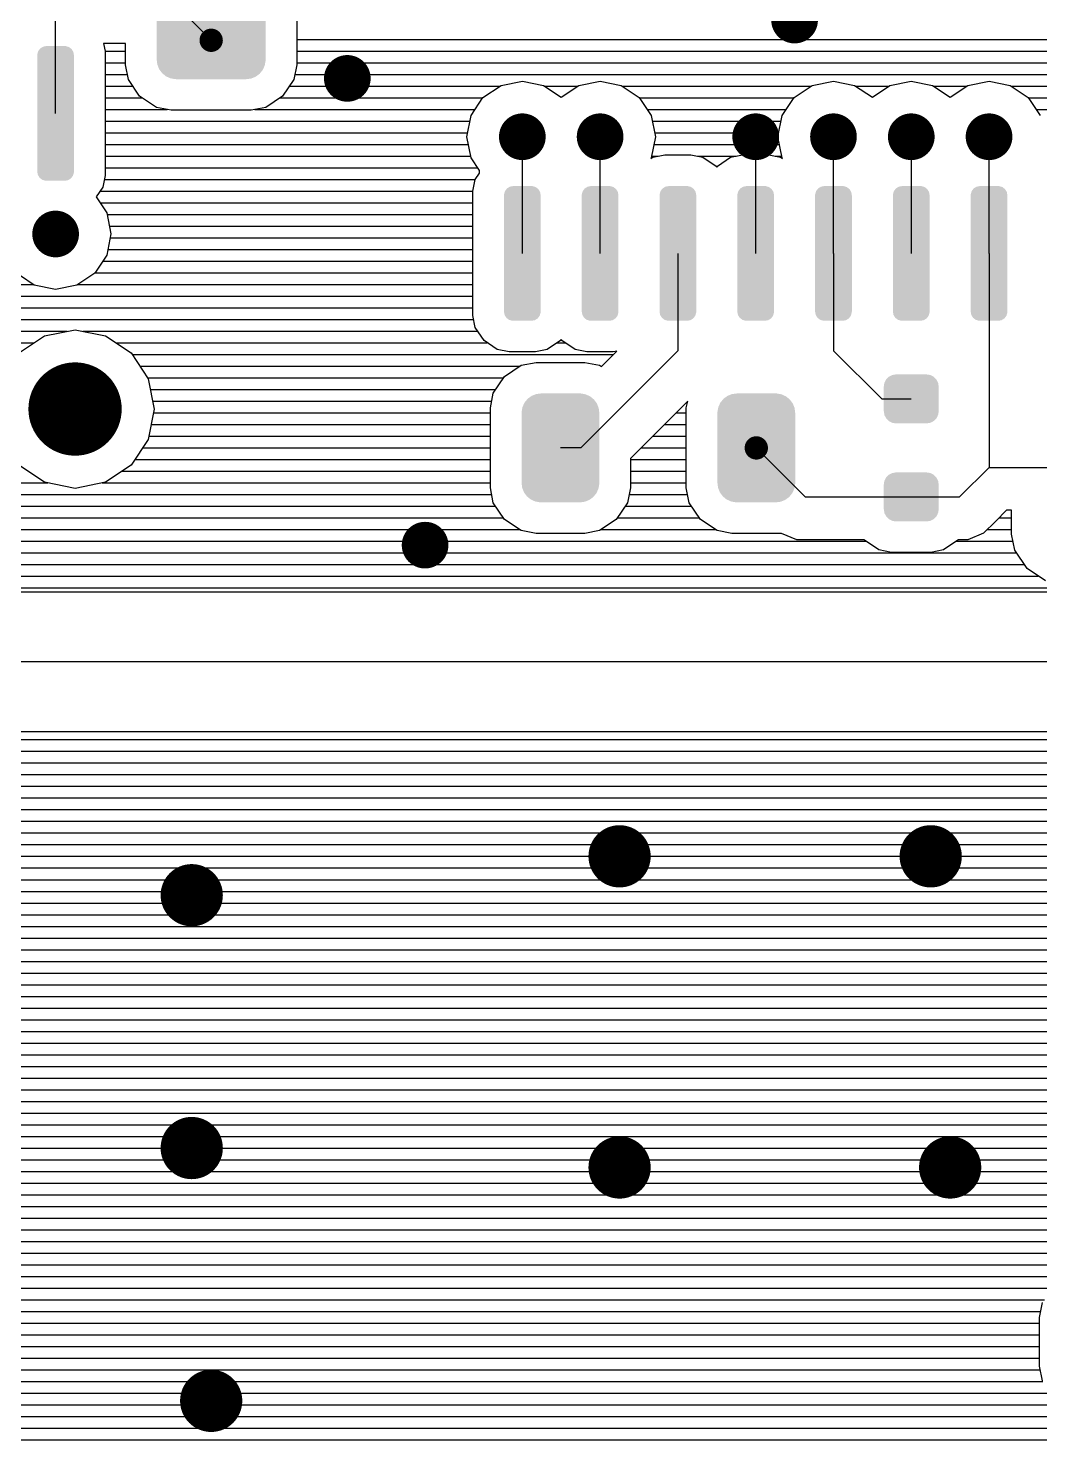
# Model space of a CAD drawing. Extents: x 295 to 953, y 10 to 290.
# Drawn here: x 686.3 to 722.7, y 193.1 to 243.8 of the extents above; entities that cross this region are included whole.
import ezdxf

# ---------------------------------------------------------------- set-up
doc = ezdxf.new("R2010")
doc.units = 0
doc.header["$LTSCALE"] = 5
doc.header["$MEASUREMENT"] = 0
doc.layers.get('0').update_dxf_attribs({"linetype": 'CONTINUOUS', "lineweight": 25})

msp = doc.modelspace()

# ---------------------------------------------------------------- linework, layer by layer
for p, q in [((687.324, 240.691), (687.324, 244.743)), ((691.487, 244.743), (692.912, 243.318)), ((695.985, 244.195), (695.985, 242.44)), ((689.838, 243.206), (689.045, 243.206)), ((689.045, 243.206), (689.101, 242.927)), ((689.101, 242.927), (689.838, 242.927)), ((689.101, 242.927), (689.101, 238.462)), ((689.838, 242.44), (689.838, 243.206)), ((695.985, 243.346), (740.678, 243.346)), ((695.985, 242.927), (740.169, 242.927)), ((689.101, 242.507), (689.838, 242.507)), ((689.939, 241.915), (689.838, 242.44)), ((695.985, 242.44), (695.879, 241.915)), ((695.985, 242.507), (739.884, 242.507)), ((689.101, 242.088), (689.905, 242.088)), ((690.341, 241.312), (689.939, 241.915)), ((695.879, 241.915), (695.476, 241.312)), ((695.912, 242.088), (739.756, 242.088)), ((703.322, 241.697), (704.088, 241.848)), ((704.088, 241.848), (704.848, 241.697)), ((706.116, 241.697), (706.882, 241.848)), ((706.882, 241.848), (707.642, 241.697)), ((714.498, 241.697), (715.264, 241.848)), ((715.264, 241.848), (716.024, 241.697)), ((717.292, 241.697), (718.058, 241.848)), ((718.058, 241.848), (718.818, 241.697)), ((720.086, 241.697), (720.852, 241.848)), ((720.852, 241.848), (721.612, 241.697)), ((689.101, 241.669), (690.101, 241.669)), ((695.717, 241.669), (703.283, 241.669)), ((702.674, 241.267), (703.322, 241.697)), ((704.848, 241.697), (705.485, 241.272)), ((704.887, 241.669), (706.077, 241.669)), ((705.485, 241.272), (706.116, 241.697)), ((707.642, 241.697), (708.29, 241.267)), ((707.681, 241.669), (714.459, 241.669)), ((713.85, 241.267), (714.498, 241.697)), ((716.024, 241.697), (716.661, 241.272)), ((716.063, 241.669), (717.253, 241.669)), ((716.661, 241.272), (717.292, 241.697)), ((718.818, 241.697), (719.455, 241.272)), ((718.857, 241.669), (720.047, 241.669)), ((719.455, 241.272), (720.086, 241.697)), ((721.612, 241.697), (722.26, 241.267)), ((721.651, 241.669), (728.652, 241.669)), ((689.101, 241.25), (690.43, 241.25)), ((689.101, 240.831), (691.336, 240.831)), ((690.945, 240.909), (690.341, 241.312)), ((691.47, 240.803), (690.945, 240.909)), ((694.873, 240.909), (694.348, 240.803)), ((694.482, 240.831), (702.383, 240.831)), ((695.476, 241.312), (694.873, 240.909)), ((695.387, 241.25), (702.668, 241.25)), ((702.244, 240.619), (702.674, 241.267)), ((708.29, 241.267), (708.72, 240.619)), ((708.295, 241.25), (713.844, 241.25)), ((708.58, 240.831), (713.559, 240.831)), ((713.42, 240.619), (713.85, 241.267)), ((722.26, 241.267), (722.69, 240.619)), ((722.265, 241.25), (727.881, 241.25)), ((722.55, 240.831), (727.507, 240.831)), ((689.101, 240.412), (702.204, 240.412)), ((694.348, 240.803), (691.47, 240.803)), ((702.093, 239.853), (702.244, 240.619)), ((708.72, 240.619), (708.871, 239.853)), ((708.759, 240.412), (713.38, 240.412)), ((713.269, 239.853), (713.42, 240.619)), ((689.101, 239.993), (702.121, 239.993)), ((702.244, 239.093), (702.093, 239.853)), ((704.088, 235.662), (704.088, 239.853)), ((706.882, 235.662), (706.882, 239.853)), ((708.871, 239.853), (708.72, 239.093)), ((708.843, 239.993), (713.297, 239.993)), ((712.47, 235.662), (712.47, 239.853)), ((713.42, 239.093), (713.269, 239.853)), ((715.264, 235.662), (715.264, 239.853)), ((718.058, 239.853), (718.058, 235.662)), ((720.852, 235.662), (720.852, 239.853)), ((689.101, 239.574), (702.149, 239.574)), ((708.815, 239.574), (713.325, 239.574)), ((689.101, 239.155), (702.232, 239.155)), ((702.551, 238.635), (702.244, 239.093)), ((708.709, 239.071), (708.776, 239.115)), ((708.72, 239.093), (708.709, 239.071)), ((708.731, 239.155), (708.971, 239.155)), ((708.776, 239.115), (709.201, 239.199)), ((709.201, 239.199), (710.145, 239.199)), ((710.145, 239.199), (710.57, 239.115)), ((710.374, 239.155), (711.765, 239.155)), ((710.57, 239.115), (711.045, 238.797)), ((711.045, 238.797), (711.073, 238.763)), ((711.073, 238.763), (711.095, 238.797)), ((711.095, 238.797), (711.57, 239.115)), ((711.57, 239.115), (711.995, 239.199)), ((711.995, 239.199), (712.939, 239.199)), ((712.47, 236.081), (712.47, 239.199)), ((712.939, 239.199), (713.364, 239.115)), ((713.168, 239.155), (713.408, 239.155)), ((713.364, 239.115), (713.431, 239.071)), ((713.431, 239.071), (713.42, 239.093)), ((689.101, 238.462), (689.017, 238.037)), ((689.073, 238.316), (702.389, 238.316)), ((689.101, 238.736), (702.478, 238.736)), ((702.305, 237.897), (702.389, 238.316)), ((702.389, 238.316), (702.551, 238.551)), ((702.551, 238.551), (702.551, 238.635)), ((689.017, 238.037), (688.782, 237.691)), ((688.922, 237.897), (702.305, 237.897)), ((702.305, 233.432), (702.305, 237.897)), ((688.782, 237.691), (689.162, 237.126)), ((688.927, 237.478), (702.305, 237.478)), ((689.162, 237.126), (689.313, 236.361)), ((689.173, 237.059), (702.305, 237.059)), ((689.313, 236.361), (689.162, 235.601)), ((689.257, 236.64), (702.305, 236.64)), ((689.201, 235.802), (702.305, 235.802)), ((689.285, 236.221), (702.305, 236.221)), ((689.162, 235.601), (688.732, 234.952)), ((689.022, 235.383), (702.305, 235.383)), ((709.676, 235.662), (709.676, 232.17)), ((715.264, 235.662), (715.264, 232.17)), ((720.852, 235.662), (720.852, 227.979)), ((686.558, 234.522), (686.066, 234.852)), ((688.732, 234.952), (688.084, 234.522)), ((688.737, 234.964), (702.305, 234.964)), ((686.066, 234.545), (686.519, 234.545)), ((687.324, 234.366), (686.558, 234.522)), ((688.084, 234.522), (687.324, 234.366)), ((688.123, 234.545), (702.305, 234.545)), ((686.066, 234.125), (702.305, 234.125)), ((686.066, 233.706), (702.305, 233.706)), ((686.066, 233.287), (702.333, 233.287)), ((702.389, 233.008), (702.305, 233.432)), ((686.066, 232.868), (687.743, 232.868)), ((686.066, 232.13), (686.927, 232.706)), ((686.927, 232.706), (688.022, 232.924)), ((688.022, 232.924), (689.112, 232.706)), ((688.296, 232.868), (702.484, 232.868)), ((689.112, 232.706), (690.034, 232.091)), ((702.713, 232.533), (702.389, 233.008)), ((686.066, 232.449), (686.547, 232.449)), ((689.492, 232.449), (702.83, 232.449)), ((703.188, 232.209), (702.713, 232.533)), ((703.613, 232.125), (703.188, 232.209)), ((704.982, 232.209), (704.557, 232.125)), ((705.457, 232.533), (704.982, 232.209)), ((705.339, 232.449), (705.624, 232.449)), ((705.485, 232.566), (705.457, 232.533)), ((705.507, 232.533), (705.485, 232.566)), ((705.982, 232.209), (705.507, 232.533)), ((706.407, 232.125), (705.982, 232.209)), ((690.034, 232.091), (690.648, 231.164)), ((690.073, 232.03), (707.362, 232.03)), ((704.557, 232.125), (703.613, 232.125)), ((704.048, 231.644), (704.579, 231.751)), ((704.579, 231.751), (706.334, 231.751)), ((709.676, 232.17), (706.183, 228.677)), ((706.334, 231.751), (706.859, 231.644)), ((707.351, 232.125), (706.407, 232.125)), ((706.932, 231.6), (707.479, 232.153)), ((707.479, 232.153), (707.351, 232.125)), ((715.264, 232.17), (716.996, 230.437)), ((690.352, 231.611), (703.998, 231.611)), ((690.632, 231.192), (703.411, 231.192)), ((703.043, 230.644), (703.445, 231.248)), ((703.445, 231.248), (704.048, 231.644)), ((706.859, 231.644), (706.932, 231.6)), ((706.915, 231.611), (706.943, 231.611)), ((690.648, 231.164), (690.866, 230.074)), ((690.727, 230.773), (703.132, 230.773)), ((690.81, 230.354), (702.987, 230.354)), ((702.942, 230.113), (703.043, 230.644)), ((710.028, 230.354), (707.971, 228.292)), ((709.977, 230.113), (710.028, 230.354)), ((716.996, 230.437), (718.058, 230.437)), ((690.866, 230.074), (690.648, 228.984)), ((690.838, 229.934), (702.942, 229.934)), ((702.942, 227.241), (702.942, 230.113)), ((709.608, 229.934), (709.977, 229.934)), ((709.977, 227.241), (709.977, 230.113)), ((690.755, 229.515), (702.942, 229.515)), ((709.189, 229.515), (709.977, 229.515)), ((690.648, 228.984), (690.034, 228.062)), ((690.447, 228.677), (702.942, 228.677)), ((690.671, 229.096), (702.942, 229.096)), ((706.183, 228.677), (705.457, 228.677)), ((708.351, 228.677), (709.977, 228.677)), ((708.77, 229.096), (709.977, 229.096)), ((712.492, 228.677), (714.252, 226.917)), ((714.252, 226.917), (712.492, 228.677)), ((690.168, 228.258), (702.942, 228.258)), ((707.971, 228.292), (707.971, 227.241)), ((707.971, 228.258), (709.977, 228.258)), ((686.927, 227.442), (686.005, 228.062)), ((690.034, 228.062), (689.112, 227.442)), ((689.704, 227.839), (702.942, 227.839)), ((707.971, 227.839), (709.977, 227.839)), ((719.79, 226.917), (720.852, 227.979)), ((720.852, 227.979), (724.534, 227.979)), ((683.406, 227.42), (687.044, 227.42)), ((688.022, 227.224), (686.927, 227.442)), ((689.112, 227.442), (688.022, 227.224)), ((688.994, 227.42), (702.942, 227.42)), ((703.043, 226.71), (702.942, 227.241)), ((707.971, 227.241), (707.865, 226.71)), ((707.971, 227.42), (709.977, 227.42)), ((710.083, 226.71), (709.977, 227.241)), ((666.19, 227.001), (702.987, 227.001)), ((703.445, 226.112), (703.043, 226.71)), ((707.865, 226.71), (707.463, 226.112)), ((707.921, 227.001), (710.028, 227.001)), ((710.486, 226.112), (710.083, 226.71)), ((714.252, 226.917), (719.79, 226.917)), ((714.252, 226.917), (718.058, 226.917)), ((658.283, 226.163), (703.411, 226.163)), ((665.29, 226.582), (703.132, 226.582)), ((704.048, 225.71), (703.445, 226.112)), ((707.463, 226.112), (706.859, 225.71)), ((707.496, 226.163), (710.452, 226.163)), ((707.776, 226.582), (710.173, 226.582)), ((711.089, 225.71), (710.486, 226.112)), ((721.483, 226.442), (721.092, 226.051)), ((721.204, 226.163), (721.656, 226.163)), ((721.656, 226.442), (721.483, 226.442)), ((721.656, 225.581), (721.656, 226.442)), ((658.098, 225.743), (703.998, 225.743)), ((704.579, 225.604), (704.048, 225.71)), ((706.334, 225.604), (704.579, 225.604)), ((706.859, 225.71), (706.334, 225.604)), ((706.915, 225.743), (711.033, 225.743)), ((711.615, 225.604), (711.089, 225.71)), ((713.369, 225.604), (711.615, 225.604)), ((713.397, 225.609), (713.369, 225.604)), ((713.95, 225.38), (713.397, 225.609)), ((720.656, 225.615), (720.092, 225.38)), ((721.092, 226.051), (720.656, 225.615)), ((720.784, 225.743), (721.656, 225.743)), ((658.378, 225.324), (716.426, 225.324)), ((716.364, 225.38), (713.95, 225.38)), ((716.381, 225.358), (716.364, 225.38)), ((716.895, 225.011), (716.381, 225.358)), ((719.728, 225.358), (719.214, 225.011)), ((719.684, 225.324), (721.707, 225.324)), ((719.745, 225.38), (719.728, 225.358)), ((720.092, 225.38), (719.745, 225.38)), ((721.774, 225), (721.656, 225.581)), ((658.495, 224.905), (721.835, 224.905)), ((717.353, 224.922), (716.895, 225.011)), ((718.756, 224.922), (717.353, 224.922)), ((719.214, 225.011), (718.756, 224.922)), ((722.215, 224.341), (721.774, 225)), ((658.579, 224.486), (722.114, 224.486)), ((722.874, 223.899), (722.215, 224.341)), ((658.378, 223.648), (793.289, 223.648)), ((658.495, 224.067), (722.617, 224.067)), ((658.288, 223.508), (793.149, 223.508)), ((794.194, 220.994), (626.554, 220.994)), ((794.691, 218.479), (671.75, 218.479)), ((672.029, 218.2), (839.557, 218.2)), ((672.448, 217.781), (839.602, 217.781)), ((672.867, 217.361), (839.686, 217.361)), ((673.286, 216.942), (839.809, 216.942)), ((673.706, 216.523), (840.088, 216.523)), ((674.024, 216.104), (840.368, 216.104)), ((674.192, 215.685), (840.988, 215.685)), ((674.192, 215.266), (841.407, 215.266)), ((674.192, 214.847), (840.703, 214.847)), ((674.192, 214.428), (840.239, 214.428)), ((674.192, 214.009), (824.984, 214.009)), ((674.192, 213.59), (755.464, 213.59)), ((674.292, 213.17), (728.256, 213.17)), ((674.907, 212.751), (727.546, 212.751)), ((675.192, 212.332), (727.082, 212.332)), ((675.371, 211.913), (726.803, 211.913)), ((675.449, 211.494), (726.579, 211.494)), ((675.449, 211.075), (726.495, 211.075)), ((675.449, 210.656), (726.412, 210.656)), ((675.449, 210.237), (726.44, 210.237)), ((675.427, 209.399), (726.618, 209.399)), ((675.449, 209.818), (726.523, 209.818)), ((675.343, 208.979), (726.898, 208.979)), ((675.097, 208.56), (727.177, 208.56)), ((674.711, 208.141), (727.758, 208.141)), ((673.683, 207.722), (728.954, 207.722)), ((674.125, 207.303), (733.285, 207.303)), ((674.706, 206.884), (733.285, 206.884)), ((674.985, 206.465), (733.285, 206.465)), ((675.265, 206.046), (733.285, 206.046)), ((675.36, 205.627), (733.285, 205.627)), ((675.443, 205.208), (731.016, 205.208)), ((675.388, 204.369), (730.234, 204.369)), ((675.471, 204.788), (730.513, 204.788)), ((675.304, 203.95), (730.116, 203.95)), ((675.08, 203.531), (730.033, 203.531)), ((674.801, 203.112), (730.116, 203.112)), ((674.337, 202.693), (730.234, 202.693)), ((673.627, 202.274), (730.491, 202.274)), ((673.918, 201.855), (724.936, 201.855)), ((674.544, 201.436), (724.322, 201.436)), ((674.89, 201.017), (724.037, 201.017)), ((675.175, 200.597), (723.858, 200.597)), ((675.332, 200.178), (723.774, 200.178)), ((675.416, 199.759), (723.802, 199.759)), ((675.499, 199.34), (723.886, 199.34)), ((675.416, 198.921), (723.679, 198.921)), ((675.332, 198.502), (723.12, 198.502)), ((675.175, 198.083), (722.841, 198.083)), ((722.668, 197.451), (722.768, 197.982)), ((674.544, 197.245), (722.668, 197.245)), ((674.89, 197.664), (722.707, 197.664)), ((722.668, 195.697), (722.668, 197.451)), ((673.918, 196.826), (722.668, 196.826)), ((663.927, 196.406), (722.668, 196.406)), ((663.776, 195.987), (722.668, 195.987)), ((722.768, 195.166), (722.668, 195.697)), ((663.781, 195.568), (722.69, 195.568)), ((664.027, 195.149), (722.779, 195.149)), ((664.111, 194.73), (723.064, 194.73)), ((664.139, 194.311), (723.551, 194.311)), ((664.055, 193.892), (730.513, 193.892)), ((663.876, 193.473), (731.016, 193.473)), ((663.591, 193.054), (812.774, 193.054))]:
    msp.add_line(p, q)
for points, const_width in [([(713.447, 244.044, 1), (714.286, 244.044, 1)], 0.838), ([(692.702, 243.318, 1), (693.121, 243.318, 1)], 0.419), ([(697.382, 241.949, 1), (698.22, 241.949, 1)], 0.838), ([(703.668, 239.853, 1), (704.507, 239.853, 1)], 0.838), ([(706.462, 239.853, 1), (707.301, 239.853, 1)], 0.838), ([(712.05, 239.853, 1), (712.889, 239.853, 1)], 0.838), ([(714.844, 239.853, 1), (715.683, 239.853, 1)], 0.838), ([(717.638, 239.853, 1), (718.477, 239.853, 1)], 0.838), ([(720.432, 239.853, 1), (721.271, 239.853, 1)], 0.838), ([(686.904, 236.361, 1), (687.743, 236.361, 1)], 0.838), ([(687.184, 230.074, 1), (688.86, 230.074, 1)], 1.676), ([(712.282, 228.677, 1), (712.701, 228.677, 1)], 0.419), ([(712.282, 228.677, 1), (712.701, 228.677, 1)], 0.419), ([(700.176, 225.185, 1), (701.014, 225.185, 1)], 0.838), ([(707.021, 214.009, 1), (708.139, 214.009, 1)], 1.118), ([(718.197, 214.009, 1), (719.315, 214.009, 1)], 1.118), ([(691.654, 212.612, 1), (692.772, 212.612, 1)], 1.118), ([(691.654, 203.531, 1), (692.772, 203.531, 1)], 1.118), ([(707.021, 202.833, 1), (708.139, 202.833, 1)], 1.118), ([(718.896, 202.833, 1), (720.013, 202.833, 1)], 1.118), ([(692.353, 194.451, 1), (693.47, 194.451, 1)], 1.118)]:
    msp.add_lwpolyline(points, format="xyb", close=True, dxfattribs=dict(const_width=const_width))
for points in [[(690.956, 242.619), (690.956, 244.016), (694.867, 242.619), (694.867, 244.016)], [(686.666, 242.813), (686.691, 242.9), (687.977, 242.813), (687.961, 242.9)], [(686.691, 242.9), (686.699, 242.929), (687.961, 242.9), (687.943, 242.929)], [(686.699, 242.929), (686.755, 243.003), (687.943, 242.929), (687.897, 243.003)], [(686.755, 243.003), (686.772, 243.025), (687.897, 243.003), (687.868, 243.025)], [(686.772, 243.025), (686.854, 243.076), (687.868, 243.025), (687.801, 243.076)], [(686.854, 243.076), (686.875, 243.089), (687.801, 243.076), (687.757, 243.089)], [(686.875, 243.089), (686.986, 243.109), (687.757, 243.089), (687.685, 243.109)], [(686.986, 243.109), (686.994, 243.111), (687.685, 243.109), (687.653, 243.111)], [(686.664, 242.781), (686.666, 242.813), (687.983, 242.781), (687.977, 242.813)], [(686.664, 238.601), (686.664, 242.781), (687.983, 238.601), (687.983, 242.781)], [(690.96, 242.583), (690.956, 242.619), (694.866, 242.583), (694.867, 242.619)], [(690.978, 242.444), (690.96, 242.583), (694.841, 242.444), (694.866, 242.583)], [(690.992, 242.409), (690.978, 242.444), (694.835, 242.409), (694.841, 242.444)], [(691.043, 242.28), (690.992, 242.409), (694.776, 242.28), (694.835, 242.409)], [(691.066, 242.249), (691.043, 242.28), (694.761, 242.249), (694.776, 242.28)], [(691.148, 242.138), (691.066, 242.249), (694.671, 242.138), (694.761, 242.249)], [(691.179, 242.113), (691.148, 242.138), (694.65, 242.113), (694.671, 242.138)], [(691.284, 242.027), (691.179, 242.113), (694.533, 242.027), (694.65, 242.113)], [(691.324, 242.008), (691.284, 242.027), (694.508, 242.008), (694.533, 242.027)], [(691.444, 241.953), (691.324, 242.008), (694.369, 241.953), (694.508, 242.008)], [(691.5, 241.943), (691.444, 241.953), (694.344, 241.943), (694.369, 241.953)], [(691.618, 241.922), (691.5, 241.943), (694.176, 241.922), (694.344, 241.943)], [(691.654, 241.921), (691.618, 241.922), (694.169, 241.921), (694.176, 241.922)], [(686.67, 238.57), (686.664, 238.601), (687.981, 238.57), (687.983, 238.601)], [(686.686, 238.483), (686.67, 238.57), (687.956, 238.483), (687.981, 238.57)], [(686.704, 238.454), (686.686, 238.483), (687.948, 238.454), (687.956, 238.483)], [(686.75, 238.38), (686.704, 238.454), (687.892, 238.38), (687.948, 238.454)], [(686.779, 238.357), (686.75, 238.38), (687.875, 238.357), (687.892, 238.38)], [(686.846, 238.307), (686.779, 238.357), (687.793, 238.307), (687.875, 238.357)], [(686.891, 238.294), (686.846, 238.307), (687.772, 238.294), (687.793, 238.307)], [(686.962, 238.273), (686.891, 238.294), (687.661, 238.273), (687.772, 238.294)], [(686.994, 238.272), (686.962, 238.273), (687.653, 238.272), (687.661, 238.273)], [(703.428, 237.752), (703.43, 237.784), (704.747, 237.752), (704.741, 237.784)], [(703.43, 237.784), (703.455, 237.871), (704.741, 237.784), (704.725, 237.871)], [(703.455, 237.871), (703.463, 237.9), (704.725, 237.871), (704.707, 237.9)], [(703.463, 237.9), (703.519, 237.974), (704.707, 237.9), (704.661, 237.974)], [(703.519, 237.974), (703.536, 237.996), (704.661, 237.974), (704.632, 237.996)], [(703.536, 237.996), (703.618, 238.047), (704.632, 237.996), (704.565, 238.047)], [(703.618, 238.047), (703.639, 238.06), (704.565, 238.047), (704.521, 238.06)], [(703.639, 238.06), (703.75, 238.08), (704.521, 238.06), (704.449, 238.08)], [(703.75, 238.08), (703.758, 238.082), (704.449, 238.08), (704.417, 238.082)], [(706.222, 237.752), (706.224, 237.784), (707.541, 237.752), (707.535, 237.784)], [(706.224, 237.784), (706.249, 237.871), (707.535, 237.784), (707.519, 237.871)], [(706.249, 237.871), (706.257, 237.9), (707.519, 237.871), (707.501, 237.9)], [(706.257, 237.9), (706.313, 237.974), (707.501, 237.9), (707.455, 237.974)], [(706.313, 237.974), (706.33, 237.996), (707.455, 237.974), (707.426, 237.996)], [(706.33, 237.996), (706.412, 238.047), (707.426, 237.996), (707.359, 238.047)], [(706.412, 238.047), (706.433, 238.06), (707.359, 238.047), (707.315, 238.06)], [(706.433, 238.06), (706.544, 238.08), (707.315, 238.06), (707.243, 238.08)], [(706.544, 238.08), (706.552, 238.082), (707.243, 238.08), (707.211, 238.082)], [(709.016, 237.752), (709.018, 237.784), (710.335, 237.752), (710.329, 237.784)], [(709.018, 237.784), (709.043, 237.871), (710.329, 237.784), (710.313, 237.871)], [(709.043, 237.871), (709.051, 237.9), (710.313, 237.871), (710.295, 237.9)], [(709.051, 237.9), (709.107, 237.974), (710.295, 237.9), (710.249, 237.974)], [(709.107, 237.974), (709.124, 237.996), (710.249, 237.974), (710.22, 237.996)], [(709.124, 237.996), (709.206, 238.047), (710.22, 237.996), (710.153, 238.047)], [(709.206, 238.047), (709.227, 238.06), (710.153, 238.047), (710.109, 238.06)], [(709.227, 238.06), (709.338, 238.08), (710.109, 238.06), (710.037, 238.08)], [(709.338, 238.08), (709.346, 238.082), (710.037, 238.08), (710.005, 238.082)], [(711.81, 237.752), (711.812, 237.784), (713.129, 237.752), (713.123, 237.784)], [(711.812, 237.784), (711.837, 237.871), (713.123, 237.784), (713.107, 237.871)], [(711.837, 237.871), (711.845, 237.9), (713.107, 237.871), (713.089, 237.9)], [(711.845, 237.9), (711.901, 237.974), (713.089, 237.9), (713.043, 237.974)], [(711.901, 237.974), (711.918, 237.996), (713.043, 237.974), (713.014, 237.996)], [(711.918, 237.996), (712, 238.047), (713.014, 237.996), (712.947, 238.047)], [(712, 238.047), (712.021, 238.06), (712.947, 238.047), (712.903, 238.06)], [(712.021, 238.06), (712.132, 238.08), (712.903, 238.06), (712.831, 238.08)], [(712.132, 238.08), (712.14, 238.082), (712.831, 238.08), (712.799, 238.082)], [(714.604, 237.752), (714.606, 237.784), (715.923, 237.752), (715.917, 237.784)], [(714.606, 237.784), (714.631, 237.871), (715.917, 237.784), (715.901, 237.871)], [(714.631, 237.871), (714.639, 237.9), (715.901, 237.871), (715.883, 237.9)], [(714.639, 237.9), (714.695, 237.974), (715.883, 237.9), (715.837, 237.974)], [(714.695, 237.974), (714.712, 237.996), (715.837, 237.974), (715.808, 237.996)], [(714.712, 237.996), (714.794, 238.047), (715.808, 237.996), (715.741, 238.047)], [(714.794, 238.047), (714.815, 238.06), (715.741, 238.047), (715.697, 238.06)], [(714.815, 238.06), (714.926, 238.08), (715.697, 238.06), (715.625, 238.08)], [(714.926, 238.08), (714.934, 238.082), (715.625, 238.08), (715.593, 238.082)], [(717.398, 237.752), (717.4, 237.784), (718.717, 237.752), (718.711, 237.784)], [(717.4, 237.784), (717.425, 237.871), (718.711, 237.784), (718.695, 237.871)], [(717.425, 237.871), (717.433, 237.9), (718.695, 237.871), (718.677, 237.9)], [(717.433, 237.9), (717.489, 237.974), (718.677, 237.9), (718.631, 237.974)], [(717.489, 237.974), (717.506, 237.996), (718.631, 237.974), (718.602, 237.996)], [(717.506, 237.996), (717.588, 238.047), (718.602, 237.996), (718.535, 238.047)], [(717.588, 238.047), (717.609, 238.06), (718.535, 238.047), (718.491, 238.06)], [(717.609, 238.06), (717.72, 238.08), (718.491, 238.06), (718.419, 238.08)], [(717.72, 238.08), (717.728, 238.082), (718.419, 238.08), (718.387, 238.082)], [(720.192, 237.752), (720.194, 237.784), (721.511, 237.752), (721.505, 237.784)], [(720.194, 237.784), (720.219, 237.871), (721.505, 237.784), (721.489, 237.871)], [(720.219, 237.871), (720.227, 237.9), (721.489, 237.871), (721.471, 237.9)], [(720.227, 237.9), (720.283, 237.974), (721.471, 237.9), (721.425, 237.974)], [(720.283, 237.974), (720.3, 237.996), (721.425, 237.974), (721.396, 237.996)], [(720.3, 237.996), (720.382, 238.047), (721.396, 237.996), (721.329, 238.047)], [(720.382, 238.047), (720.403, 238.06), (721.329, 238.047), (721.285, 238.06)], [(720.403, 238.06), (720.514, 238.08), (721.285, 238.06), (721.213, 238.08)], [(720.514, 238.08), (720.522, 238.082), (721.213, 238.08), (721.181, 238.082)], [(703.428, 233.572), (703.428, 237.752), (704.747, 233.572), (704.747, 237.752)], [(706.222, 233.572), (706.222, 237.752), (707.541, 233.572), (707.541, 237.752)], [(709.016, 233.572), (709.016, 237.752), (710.335, 233.572), (710.335, 237.752)], [(711.81, 233.572), (711.81, 237.752), (713.129, 233.572), (713.129, 237.752)], [(714.604, 233.572), (714.604, 237.752), (715.923, 233.572), (715.923, 237.752)], [(717.398, 233.572), (717.398, 237.752), (718.717, 233.572), (718.717, 237.752)], [(720.192, 233.572), (720.192, 237.752), (721.511, 233.572), (721.511, 237.752)], [(703.434, 233.541), (703.428, 233.572), (704.745, 233.541), (704.747, 233.572)], [(703.45, 233.453), (703.434, 233.541), (704.72, 233.453), (704.745, 233.541)], [(703.468, 233.424), (703.45, 233.453), (704.712, 233.424), (704.72, 233.453)], [(703.514, 233.35), (703.468, 233.424), (704.656, 233.35), (704.712, 233.424)], [(703.543, 233.328), (703.514, 233.35), (704.639, 233.328), (704.656, 233.35)], [(703.61, 233.277), (703.543, 233.328), (704.557, 233.277), (704.639, 233.328)], [(703.655, 233.265), (703.61, 233.277), (704.536, 233.265), (704.557, 233.277)], [(703.726, 233.244), (703.655, 233.265), (704.425, 233.244), (704.536, 233.265)], [(703.758, 233.242), (703.726, 233.244), (704.417, 233.242), (704.425, 233.244)], [(706.228, 233.541), (706.222, 233.572), (707.539, 233.541), (707.541, 233.572)], [(706.244, 233.453), (706.228, 233.541), (707.514, 233.453), (707.539, 233.541)], [(706.262, 233.424), (706.244, 233.453), (707.506, 233.424), (707.514, 233.453)], [(706.308, 233.35), (706.262, 233.424), (707.45, 233.35), (707.506, 233.424)], [(706.337, 233.328), (706.308, 233.35), (707.433, 233.328), (707.45, 233.35)], [(706.404, 233.277), (706.337, 233.328), (707.351, 233.277), (707.433, 233.328)], [(706.449, 233.265), (706.404, 233.277), (707.33, 233.265), (707.351, 233.277)], [(706.52, 233.244), (706.449, 233.265), (707.219, 233.244), (707.33, 233.265)], [(706.552, 233.242), (706.52, 233.244), (707.211, 233.242), (707.219, 233.244)], [(709.022, 233.541), (709.016, 233.572), (710.333, 233.541), (710.335, 233.572)], [(709.038, 233.453), (709.022, 233.541), (710.308, 233.453), (710.333, 233.541)], [(709.056, 233.424), (709.038, 233.453), (710.3, 233.424), (710.308, 233.453)], [(709.102, 233.35), (709.056, 233.424), (710.244, 233.35), (710.3, 233.424)], [(709.131, 233.328), (709.102, 233.35), (710.227, 233.328), (710.244, 233.35)], [(709.198, 233.277), (709.131, 233.328), (710.145, 233.277), (710.227, 233.328)], [(709.243, 233.265), (709.198, 233.277), (710.124, 233.265), (710.145, 233.277)], [(709.314, 233.244), (709.243, 233.265), (710.013, 233.244), (710.124, 233.265)], [(709.346, 233.242), (709.314, 233.244), (710.005, 233.242), (710.013, 233.244)], [(711.816, 233.541), (711.81, 233.572), (713.127, 233.541), (713.129, 233.572)], [(711.832, 233.453), (711.816, 233.541), (713.102, 233.453), (713.127, 233.541)], [(711.85, 233.424), (711.832, 233.453), (713.094, 233.424), (713.102, 233.453)], [(711.896, 233.35), (711.85, 233.424), (713.038, 233.35), (713.094, 233.424)], [(711.925, 233.328), (711.896, 233.35), (713.021, 233.328), (713.038, 233.35)], [(711.992, 233.277), (711.925, 233.328), (712.939, 233.277), (713.021, 233.328)], [(712.037, 233.265), (711.992, 233.277), (712.918, 233.265), (712.939, 233.277)], [(712.108, 233.244), (712.037, 233.265), (712.807, 233.244), (712.918, 233.265)], [(712.14, 233.242), (712.108, 233.244), (712.799, 233.242), (712.807, 233.244)], [(714.61, 233.541), (714.604, 233.572), (715.921, 233.541), (715.923, 233.572)], [(714.626, 233.453), (714.61, 233.541), (715.896, 233.453), (715.921, 233.541)], [(714.644, 233.424), (714.626, 233.453), (715.888, 233.424), (715.896, 233.453)], [(714.69, 233.35), (714.644, 233.424), (715.832, 233.35), (715.888, 233.424)], [(714.719, 233.328), (714.69, 233.35), (715.815, 233.328), (715.832, 233.35)], [(714.786, 233.277), (714.719, 233.328), (715.733, 233.277), (715.815, 233.328)], [(714.831, 233.265), (714.786, 233.277), (715.712, 233.265), (715.733, 233.277)], [(714.902, 233.244), (714.831, 233.265), (715.601, 233.244), (715.712, 233.265)], [(714.934, 233.242), (714.902, 233.244), (715.593, 233.242), (715.601, 233.244)], [(717.404, 233.541), (717.398, 233.572), (718.715, 233.541), (718.717, 233.572)], [(717.42, 233.453), (717.404, 233.541), (718.69, 233.453), (718.715, 233.541)], [(717.438, 233.424), (717.42, 233.453), (718.682, 233.424), (718.69, 233.453)], [(717.484, 233.35), (717.438, 233.424), (718.626, 233.35), (718.682, 233.424)], [(717.513, 233.328), (717.484, 233.35), (718.609, 233.328), (718.626, 233.35)], [(717.58, 233.277), (717.513, 233.328), (718.527, 233.277), (718.609, 233.328)], [(717.625, 233.265), (717.58, 233.277), (718.506, 233.265), (718.527, 233.277)], [(717.696, 233.244), (717.625, 233.265), (718.395, 233.244), (718.506, 233.265)], [(717.728, 233.242), (717.696, 233.244), (718.387, 233.242), (718.395, 233.244)], [(720.198, 233.541), (720.192, 233.572), (721.509, 233.541), (721.511, 233.572)], [(720.214, 233.453), (720.198, 233.541), (721.484, 233.453), (721.509, 233.541)], [(720.232, 233.424), (720.214, 233.453), (721.476, 233.424), (721.484, 233.453)], [(720.278, 233.35), (720.232, 233.424), (721.42, 233.35), (721.476, 233.424)], [(720.307, 233.328), (720.278, 233.35), (721.403, 233.328), (721.42, 233.35)], [(720.374, 233.277), (720.307, 233.328), (721.321, 233.277), (721.403, 233.328)], [(720.419, 233.265), (720.374, 233.277), (721.3, 233.265), (721.321, 233.277)], [(720.49, 233.244), (720.419, 233.265), (721.189, 233.244), (721.3, 233.265)], [(720.522, 233.242), (720.49, 233.244), (721.181, 233.242), (721.189, 233.244)], [(717.161, 231.14), (717.246, 231.229), (718.957, 231.14), (718.866, 231.229)], [(717.246, 231.229), (717.262, 231.238), (718.866, 231.229), (718.857, 231.238)], [(717.262, 231.238), (717.369, 231.294), (718.857, 231.238), (718.741, 231.294)], [(717.369, 231.294), (717.396, 231.299), (718.741, 231.294), (718.732, 231.299)], [(717.396, 231.299), (717.507, 231.317), (718.732, 231.299), (718.608, 231.317)], [(717.068, 229.996), (717.068, 230.879), (719.047, 229.996), (719.047, 230.879)], [(717.071, 230.879), (717.089, 231.003), (719.044, 230.879), (719.024, 231.003)], [(717.089, 231.003), (717.096, 231.017), (719.024, 231.003), (719.022, 231.017)], [(717.096, 231.017), (717.149, 231.129), (719.022, 231.017), (718.963, 231.129)], [(717.149, 231.129), (717.161, 231.14), (718.963, 231.129), (718.957, 231.14)], [(704.092, 230.144), (704.151, 230.273), (706.817, 230.144), (706.766, 230.273)], [(704.151, 230.273), (704.166, 230.304), (706.766, 230.273), (706.743, 230.304)], [(704.166, 230.304), (704.256, 230.415), (706.743, 230.304), (706.662, 230.415)], [(704.256, 230.415), (704.277, 230.441), (706.662, 230.415), (706.63, 230.441)], [(704.277, 230.441), (704.394, 230.527), (706.63, 230.441), (706.525, 230.527)], [(704.394, 230.527), (704.419, 230.545), (706.525, 230.527), (706.485, 230.545)], [(704.419, 230.545), (704.558, 230.601), (706.485, 230.545), (706.365, 230.601)], [(704.558, 230.601), (704.583, 230.611), (706.365, 230.601), (706.31, 230.611)], [(704.583, 230.611), (704.751, 230.632), (706.31, 230.611), (706.191, 230.632)], [(704.751, 230.632), (704.758, 230.633), (706.191, 230.632), (706.155, 230.633)], [(711.127, 230.144), (711.187, 230.273), (713.853, 230.144), (713.801, 230.273)], [(711.187, 230.273), (711.201, 230.304), (713.801, 230.273), (713.778, 230.304)], [(711.201, 230.304), (711.292, 230.415), (713.778, 230.304), (713.697, 230.415)], [(711.292, 230.415), (711.312, 230.441), (713.697, 230.415), (713.666, 230.441)], [(711.312, 230.441), (711.43, 230.527), (713.666, 230.441), (713.56, 230.527)], [(711.43, 230.527), (711.455, 230.545), (713.56, 230.527), (713.52, 230.545)], [(711.455, 230.545), (711.593, 230.601), (713.52, 230.545), (713.4, 230.601)], [(711.593, 230.601), (711.618, 230.611), (713.4, 230.601), (713.345, 230.611)], [(711.618, 230.611), (711.786, 230.632), (713.345, 230.611), (713.227, 230.632)], [(711.786, 230.632), (711.793, 230.633), (713.227, 230.632), (713.19, 230.633)], [(704.06, 229.934), (704.061, 229.971), (706.854, 229.934), (706.849, 229.971)], [(704.06, 227.42), (704.06, 229.934), (706.854, 227.42), (706.854, 229.934)], [(704.061, 229.971), (704.086, 230.109), (706.849, 229.971), (706.831, 230.109)], [(704.086, 230.109), (704.092, 230.144), (706.831, 230.109), (706.817, 230.144)], [(711.095, 229.934), (711.096, 229.971), (713.889, 229.934), (713.884, 229.971)], [(711.095, 227.42), (711.095, 229.934), (713.889, 227.42), (713.889, 229.934)], [(711.096, 229.971), (711.121, 230.109), (713.884, 229.971), (713.867, 230.109)], [(711.121, 230.109), (711.127, 230.144), (713.867, 230.109), (713.853, 230.144)], [(717.091, 229.872), (717.071, 229.996), (719.026, 229.872), (719.044, 229.996)], [(717.093, 229.858), (717.091, 229.872), (719.019, 229.858), (719.026, 229.872)], [(717.152, 229.746), (717.093, 229.858), (718.966, 229.746), (719.019, 229.858)], [(717.158, 229.734), (717.152, 229.746), (718.954, 229.734), (718.966, 229.746)], [(717.249, 229.645), (717.158, 229.734), (718.869, 229.645), (718.954, 229.734)], [(717.258, 229.637), (717.249, 229.645), (718.853, 229.637), (718.869, 229.645)], [(717.374, 229.58), (717.258, 229.637), (718.746, 229.58), (718.853, 229.637)], [(717.383, 229.576), (717.374, 229.58), (718.719, 229.576), (718.746, 229.58)], [(717.507, 229.557), (717.383, 229.576), (718.608, 229.557), (718.719, 229.576)], [(717.161, 227.62), (717.246, 227.709), (718.957, 227.62), (718.866, 227.709)], [(717.246, 227.709), (717.262, 227.717), (718.866, 227.709), (718.857, 227.717)], [(717.262, 227.717), (717.369, 227.774), (718.857, 227.717), (718.741, 227.774)], [(717.369, 227.774), (717.396, 227.778), (718.741, 227.774), (718.732, 227.778)], [(717.396, 227.778), (717.507, 227.797), (718.732, 227.778), (718.608, 227.797)], [(704.064, 227.384), (704.06, 227.42), (706.853, 227.384), (706.854, 227.42)], [(704.082, 227.245), (704.064, 227.384), (706.828, 227.245), (706.853, 227.384)], [(704.096, 227.21), (704.082, 227.245), (706.821, 227.21), (706.828, 227.245)], [(704.147, 227.081), (704.096, 227.21), (706.762, 227.081), (706.821, 227.21)], [(711.1, 227.384), (711.095, 227.42), (713.888, 227.384), (713.889, 227.42)], [(711.117, 227.245), (711.1, 227.384), (713.863, 227.245), (713.888, 227.384)], [(711.131, 227.21), (711.117, 227.245), (713.857, 227.21), (713.863, 227.245)], [(711.183, 227.081), (711.131, 227.21), (713.797, 227.081), (713.857, 227.21)], [(717.068, 226.475), (717.068, 227.358), (719.047, 226.475), (719.047, 227.358)], [(717.071, 227.358), (717.089, 227.482), (719.044, 227.358), (719.024, 227.482)], [(717.089, 227.482), (717.096, 227.496), (719.024, 227.482), (719.022, 227.496)], [(717.096, 227.496), (717.149, 227.608), (719.022, 227.496), (718.963, 227.608)], [(717.149, 227.608), (717.161, 227.62), (718.963, 227.608), (718.957, 227.62)], [(704.17, 227.05), (704.147, 227.081), (706.748, 227.05), (706.762, 227.081)], [(704.252, 226.939), (704.17, 227.05), (706.657, 226.939), (706.748, 227.05)], [(704.283, 226.913), (704.252, 226.939), (706.636, 226.913), (706.657, 226.939)], [(704.388, 226.827), (704.283, 226.913), (706.519, 226.827), (706.636, 226.913)], [(704.428, 226.809), (704.388, 226.827), (706.494, 226.809), (706.519, 226.827)], [(704.548, 226.754), (704.428, 226.809), (706.355, 226.754), (706.494, 226.809)], [(704.604, 226.744), (704.548, 226.754), (706.33, 226.744), (706.355, 226.754)], [(704.722, 226.722), (704.604, 226.744), (706.163, 226.722), (706.33, 226.744)], [(704.758, 226.721), (704.722, 226.722), (706.155, 226.721), (706.163, 226.722)], [(711.205, 227.05), (711.183, 227.081), (713.783, 227.05), (713.797, 227.081)], [(711.287, 226.939), (711.205, 227.05), (713.692, 226.939), (713.783, 227.05)], [(711.318, 226.913), (711.287, 226.939), (713.671, 226.913), (713.692, 226.939)], [(711.423, 226.827), (711.318, 226.913), (713.554, 226.827), (713.671, 226.913)], [(711.463, 226.809), (711.423, 226.827), (713.529, 226.809), (713.554, 226.827)], [(711.584, 226.754), (711.463, 226.809), (713.39, 226.754), (713.529, 226.809)], [(711.639, 226.744), (711.584, 226.754), (713.365, 226.744), (713.39, 226.754)], [(711.757, 226.722), (711.639, 226.744), (713.198, 226.722), (713.365, 226.744)], [(711.793, 226.721), (711.757, 226.722), (713.19, 226.721), (713.198, 226.722)], [(717.091, 226.352), (717.071, 226.475), (719.026, 226.352), (719.044, 226.475)], [(717.093, 226.338), (717.091, 226.352), (719.019, 226.338), (719.026, 226.352)], [(717.152, 226.226), (717.093, 226.338), (718.966, 226.226), (719.019, 226.338)], [(717.158, 226.214), (717.152, 226.226), (718.954, 226.214), (718.966, 226.226)], [(717.249, 226.125), (717.158, 226.214), (718.869, 226.125), (718.954, 226.214)], [(717.258, 226.116), (717.249, 226.125), (718.853, 226.116), (718.869, 226.125)], [(717.374, 226.06), (717.258, 226.116), (718.746, 226.06), (718.853, 226.116)], [(717.383, 226.055), (717.374, 226.06), (718.719, 226.055), (718.746, 226.06)], [(717.507, 226.037), (717.383, 226.055), (718.608, 226.037), (718.719, 226.055)]]:
    msp.add_solid(points)

doc.saveas('drawing.dxf')
